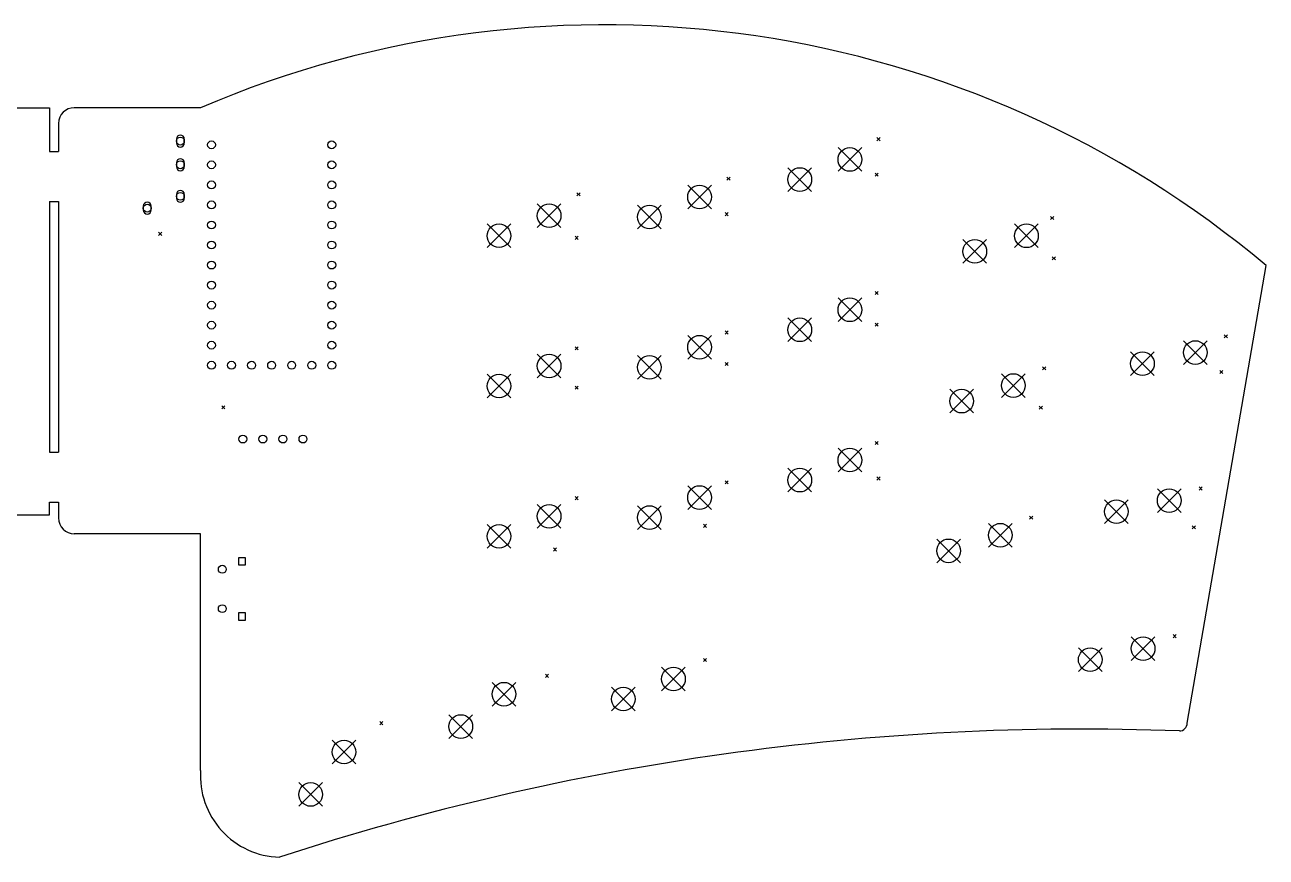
# Model space of a CAD drawing. Extents: x 1.3 to 13.6, y -7.1 to -2.1.
# Drawn here: x 7.38 to 13.57, y -6.21 to -2.05 of the extents above; entities that cross this region are included whole.
import ezdxf

# ---------------------------------------------------------------- set-up
doc = ezdxf.new("R2010")
doc.units = 0
doc.header["$MEASUREMENT"] = 0
doc.layers.add('BLACK', color=7, linetype='CONTINUOUS')

msp = doc.modelspace()

# ---------------------------------------------------------------- linework, layer by layer
at = {"layer": 'BLACK', "linetype": 'CONTINUOUS'}
for p, q in [((6.74957, -2.46859), (7.49953, -2.46859)), ((7.49953, -2.46859), (7.49953, -2.68733)), ((8.25376, -2.46859), (7.62384, -2.46859)), ((7.5451, -2.54733), (7.5451, -2.68733)), ((8.13321, -2.62539), (8.13321, -2.64507)), ((8.17258, -2.64507), (8.17258, -2.62539)), ((11.6271, -2.61782), (11.6429, -2.63357)), ((11.6429, -2.61782), (11.6271, -2.63357)), ((7.49953, -2.68733), (7.5451, -2.68733)), ((11.4333, -2.66798), (11.5514, -2.78609)), ((11.5514, -2.66798), (11.4333, -2.78609)), ((8.13321, -2.7435), (8.13321, -2.76318)), ((8.17258, -2.76318), (8.17258, -2.7435)), ((11.1833, -2.76798), (11.3014, -2.88609)), ((11.3014, -2.76798), (11.1833, -2.88609)), ((10.8791, -2.81467), (10.8948, -2.83042)), ((10.8948, -2.81467), (10.8791, -2.83042)), ((11.6177, -2.79502), (11.6334, -2.81077)), ((11.6334, -2.79502), (11.6177, -2.81077)), ((8.13321, -2.90098), (8.13321, -2.92066)), ((8.17258, -2.92066), (8.17258, -2.90098)), ((10.1311, -2.89341), (10.1468, -2.90916)), ((10.1468, -2.89341), (10.1311, -2.90916)), ((10.6833, -2.85499), (10.8014, -2.9731)), ((10.8014, -2.85499), (10.6833, -2.9731)), ((7.49953, -2.93733), (7.5451, -2.93733)), ((7.49953, -2.93733), (7.49953, -4.18724)), ((7.5451, -2.93733), (7.5451, -4.18724)), ((7.96785, -2.96003), (7.96785, -2.97972)), ((8.00722, -2.97972), (8.00722, -2.96003)), ((9.93327, -2.9485), (10.0514, -3.06661)), ((10.0514, -2.9485), (9.93327, -3.06661)), ((10.4333, -2.95499), (10.5514, -3.0731)), ((10.5514, -2.95499), (10.4333, -3.0731)), ((10.8697, -2.99188), (10.8854, -3.00762)), ((10.8854, -2.99188), (10.8697, -3.00762)), ((12.4933, -3.01152), (12.509, -3.02727)), ((12.509, -3.01152), (12.4933, -3.02727)), ((8.04445, -3.09026), (8.0602, -3.10601)), ((8.0602, -3.09026), (8.04445, -3.10601)), ((9.68327, -3.0485), (9.80138, -3.16661)), ((9.80138, -3.0485), (9.68327, -3.16661)), ((12.3141, -3.04883), (12.4322, -3.16694)), ((12.4322, -3.04883), (12.3141, -3.16694)), ((10.1216, -3.10999), (10.1374, -3.12573)), ((10.1374, -3.10999), (10.1216, -3.12573)), ((12.0564, -3.12666), (12.1745, -3.24477)), ((12.1745, -3.12666), (12.0564, -3.24477)), ((12.5017, -3.21212), (12.5175, -3.22787)), ((12.5175, -3.21212), (12.5017, -3.22787)), ((13.175, -5.53946), (13.5687, -3.256)), ((11.6177, -3.38558), (11.6334, -3.40132)), ((11.6334, -3.38558), (11.6177, -3.40132)), ((11.4333, -3.41798), (11.5514, -3.53609)), ((11.5514, -3.41798), (11.4333, -3.53609)), ((11.1833, -3.51798), (11.3014, -3.63609)), ((11.3014, -3.51798), (11.1833, -3.63609)), ((10.8697, -3.58243), (10.8854, -3.59817)), ((10.8854, -3.58243), (10.8697, -3.59817)), ((11.6177, -3.54306), (11.6334, -3.5588)), ((11.6334, -3.54306), (11.6177, -3.5588)), ((10.6833, -3.60499), (10.8014, -3.7231)), ((10.8014, -3.60499), (10.6833, -3.7231)), ((13.1563, -3.63165), (13.2744, -3.74976)), ((13.2744, -3.63165), (13.1563, -3.74976)), ((13.3594, -3.60208), (13.3752, -3.61782)), ((13.3752, -3.60208), (13.3594, -3.61782)), ((9.93327, -3.6985), (10.0514, -3.81661)), ((10.0514, -3.6985), (9.93327, -3.81661)), ((10.1216, -3.66117), (10.1374, -3.67691)), ((10.1374, -3.66117), (10.1216, -3.67691)), ((10.4333, -3.70499), (10.5514, -3.8231)), ((10.5514, -3.70499), (10.4333, -3.8231)), ((12.8927, -3.68671), (13.0108, -3.80483)), ((13.0108, -3.68671), (12.8927, -3.80483)), ((10.8697, -3.73991), (10.8854, -3.75565)), ((10.8854, -3.73991), (10.8697, -3.75565)), ((12.4537, -3.7612), (12.4694, -3.77695)), ((12.4694, -3.7612), (12.4537, -3.77695)), ((9.68327, -3.7985), (9.80138, -3.91661)), ((9.80138, -3.7985), (9.68327, -3.91661)), ((12.2488, -3.79597), (12.3669, -3.91408)), ((12.3669, -3.79597), (12.2488, -3.91408)), ((13.337, -3.77972), (13.3527, -3.79546)), ((13.3527, -3.77972), (13.337, -3.79546)), ((10.1216, -3.85802), (10.1374, -3.87376)), ((10.1374, -3.85802), (10.1216, -3.87376)), ((11.991, -3.8738), (12.1091, -3.99191)), ((12.1091, -3.8738), (11.991, -3.99191)), ((8.35941, -3.95641), (8.37516, -3.97215)), ((8.37516, -3.95641), (8.35941, -3.97215)), ((12.4365, -3.9573), (12.4523, -3.97305)), ((12.4523, -3.9573), (12.4365, -3.97305)), ((11.6177, -4.13361), (11.6334, -4.14936)), ((11.6334, -4.13361), (11.6177, -4.14936)), ((7.49953, -4.18724), (7.5451, -4.18724)), ((11.4333, -4.16798), (11.5514, -4.28609)), ((11.5514, -4.16798), (11.4333, -4.28609)), ((11.1833, -4.26798), (11.3014, -4.38609)), ((11.3014, -4.26798), (11.1833, -4.38609)), ((10.8697, -4.33046), (10.8854, -4.34621)), ((10.8854, -4.33046), (10.8697, -4.34621)), ((11.6275, -4.31144), (11.6433, -4.32719)), ((11.6433, -4.31144), (11.6275, -4.32719)), ((10.6833, -4.35499), (10.8014, -4.4731)), ((10.8014, -4.35499), (10.6833, -4.4731)), ((13.0261, -4.37025), (13.1442, -4.48836)), ((13.1442, -4.37025), (13.0261, -4.48836)), ((13.2344, -4.3613), (13.2502, -4.37704)), ((13.2502, -4.3613), (13.2344, -4.37704)), ((7.49953, -4.43722), (7.5451, -4.43722)), ((7.49953, -4.49972), (7.49953, -4.43722)), ((7.5451, -4.43722), (7.5451, -4.51584)), ((9.93327, -4.4485), (10.0514, -4.56661)), ((10.0514, -4.4485), (9.93327, -4.56661)), ((10.1216, -4.4092), (10.1374, -4.42495)), ((10.1374, -4.4092), (10.1216, -4.42495)), ((10.4333, -4.45499), (10.5514, -4.5731)), ((10.5514, -4.45499), (10.4333, -4.5731)), ((12.7625, -4.42532), (12.8806, -4.54343)), ((12.8806, -4.42532), (12.7625, -4.54343)), ((6.74957, -4.49972), (7.49953, -4.49972)), ((12.3885, -4.50639), (12.4042, -4.52214)), ((12.4042, -4.50639), (12.3885, -4.52214)), ((9.68327, -4.5485), (9.80138, -4.66661)), ((9.80138, -4.5485), (9.68327, -4.66661)), ((10.7614, -4.54766), (10.7771, -4.56341)), ((10.7771, -4.54766), (10.7614, -4.56341)), ((12.1834, -4.54312), (12.3015, -4.66123)), ((12.3015, -4.54312), (12.1834, -4.66123)), ((13.2003, -4.55516), (13.216, -4.5709)), ((13.216, -4.55516), (13.2003, -4.5709)), ((8.25376, -4.59458), (7.62384, -4.59458)), ((8.25376, -5.77568), (8.25376, -4.59458)), ((11.9256, -4.62095), (12.0438, -4.73906)), ((12.0438, -4.62095), (11.9256, -4.73906)), ((10.0134, -4.66577), (10.0291, -4.68152)), ((10.0291, -4.66577), (10.0134, -4.68152)), ((8.47855, -4.71428), (8.44236, -4.71428)), ((8.44236, -4.71428), (8.44236, -4.75047)), ((8.44236, -4.75047), (8.47855, -4.75047)), ((8.47855, -4.75047), (8.47855, -4.71428)), ((8.47855, -4.98987), (8.44236, -4.98987)), ((8.44236, -4.98987), (8.44236, -5.02606)), ((8.47855, -5.02606), (8.47855, -4.98987)), ((8.44236, -5.02606), (8.47855, -5.02606)), ((12.8958, -5.10886), (13.0139, -5.22697)), ((13.0139, -5.10886), (12.8958, -5.22697)), ((13.1045, -5.09796), (13.1203, -5.11371)), ((13.1203, -5.09796), (13.1045, -5.11371)), ((12.6323, -5.16393), (12.7504, -5.28204)), ((12.7504, -5.16393), (12.6323, -5.28204)), ((10.5533, -5.2605), (10.6715, -5.37861)), ((10.6715, -5.2605), (10.5533, -5.37861)), ((10.7614, -5.21695), (10.7771, -5.2327)), ((10.7771, -5.21695), (10.7614, -5.2327)), ((9.974, -5.29569), (9.98975, -5.31144)), ((9.98975, -5.29569), (9.974, -5.31144)), ((9.70798, -5.33638), (9.82609, -5.45449)), ((9.82609, -5.33638), (9.70798, -5.45449)), ((10.3033, -5.3605), (10.4215, -5.47861)), ((10.4215, -5.3605), (10.3033, -5.47861)), ((9.49238, -5.49768), (9.61049, -5.61579)), ((9.61049, -5.49768), (9.49238, -5.61579)), ((9.14723, -5.53191), (9.16298, -5.54766)), ((9.16298, -5.53191), (9.14723, -5.54766)), ((8.91002, -5.62486), (9.02813, -5.74297)), ((9.02813, -5.62486), (8.91002, -5.74297)), ((8.74352, -5.83646), (8.86163, -5.95458)), ((8.86163, -5.83646), (8.74352, -5.95458))]:
    msp.add_line(p, q, dxfattribs=at)
at = {"layer": 'BLACK'}
for centre, radius in [((8.15289, -2.63523), 0.01969), ((8.30809, -2.65383), 0.01969), ((8.90809, -2.65383), 0.01969), ((11.4923, -2.72704), 0.05906), ((8.15289, -2.75334), 0.01969), ((8.30809, -2.75383), 0.01969), ((8.90809, -2.75383), 0.01969), ((11.2423, -2.82704), 0.05906), ((8.30809, -2.85383), 0.01969), ((8.90809, -2.85383), 0.01969), ((8.15289, -2.91082), 0.01969), ((10.7423, -2.91405), 0.05906), ((7.98754, -2.96987), 0.01969), ((8.30809, -2.95383), 0.01969), ((8.90809, -2.95383), 0.01969), ((9.99232, -3.00755), 0.05906), ((10.4923, -3.01405), 0.05906), ((8.30809, -3.05383), 0.01969), ((8.90809, -3.05383), 0.01969), ((9.74232, -3.10755), 0.05906), ((12.3732, -3.10788), 0.05906), ((8.30809, -3.15383), 0.01969), ((8.90809, -3.15383), 0.01969), ((12.1154, -3.18571), 0.05906), ((8.30809, -3.25383), 0.01969), ((8.90809, -3.25383), 0.01969), ((8.30809, -3.35383), 0.01969), ((8.90809, -3.35383), 0.01969), ((8.30809, -3.45383), 0.01969), ((8.90809, -3.45383), 0.01969), ((11.4923, -3.47704), 0.05906), ((11.2423, -3.57704), 0.05906), ((8.30809, -3.55383), 0.01969), ((8.90809, -3.55383), 0.01969), ((8.30809, -3.65383), 0.01969), ((8.90809, -3.65383), 0.01969), ((10.7423, -3.66405), 0.05906), ((13.2154, -3.6907), 0.05906), ((9.99232, -3.75755), 0.05906), ((10.4923, -3.76405), 0.05906), ((12.9518, -3.74577), 0.05906), ((8.30809, -3.75383), 0.01969), ((8.40809, -3.75383), 0.01969), ((8.50809, -3.75383), 0.01969), ((8.60809, -3.75383), 0.01969), ((8.70809, -3.75383), 0.01969), ((8.80809, -3.75383), 0.01969), ((8.90809, -3.75383), 0.01969), ((9.74232, -3.85755), 0.05906), ((12.3078, -3.85503), 0.05906), ((12.0501, -3.93286), 0.05906), ((8.46429, -4.12214), 0.01969), ((8.56429, -4.12214), 0.01969), ((8.66429, -4.12214), 0.01969), ((8.76429, -4.12214), 0.01969), ((11.4923, -4.22704), 0.05906), ((11.2423, -4.32704), 0.05906), ((10.7423, -4.41405), 0.05906), ((13.0851, -4.42931), 0.05906), ((9.99232, -4.50755), 0.05906), ((10.4923, -4.51405), 0.05906), ((12.8216, -4.48438), 0.05906), ((9.74232, -4.60755), 0.05906), ((12.2425, -4.60217), 0.05906), ((11.9847, -4.68), 0.05906), ((8.36203, -4.77174), 0.01969), ((8.36203, -4.96859), 0.01969), ((12.9549, -5.16791), 0.05906), ((12.6913, -5.22298), 0.05906), ((10.6124, -5.31956), 0.05906), ((9.76703, -5.39544), 0.05906), ((10.3624, -5.41956), 0.05906), ((9.55143, -5.55674), 0.05906), ((8.96908, -5.68392), 0.05906), ((8.80257, -5.89552), 0.05906)]:
    msp.add_circle(centre, radius, dxfattribs=at)
for centre, radius, start, end in [((10.2712, -7.1823), 5.1273, 49.975, 113.171), ((7.62384, -2.54733), 0.07874, 90, 180), ((8.15289, -2.62539), 0.01969, 0, 180), ((8.15289, -2.64507), 0.01969, 180, 360), ((8.15289, -2.7435), 0.01969, 0, 180), ((8.15289, -2.76318), 0.01969, 180, 360), ((8.15289, -2.90098), 0.01969, 0, 180), ((7.98754, -2.96003), 0.01969, 0, 180), ((8.15289, -2.92066), 0.01969, 180, 360), ((7.98754, -2.97972), 0.01969, 180, 360), ((7.62384, -4.51584), 0.07874, -180, -90), ((12.652, -18.4371), 12.8674, 87.846, 108.133), ((13.1356, -5.53946), 0.03937, -90, 0), ((8.6591, -5.80268), 0.40624, -183.811, -91.6422)]:
    msp.add_arc(centre, radius, start, end, dxfattribs=at)

doc.saveas('drawing.dxf')
